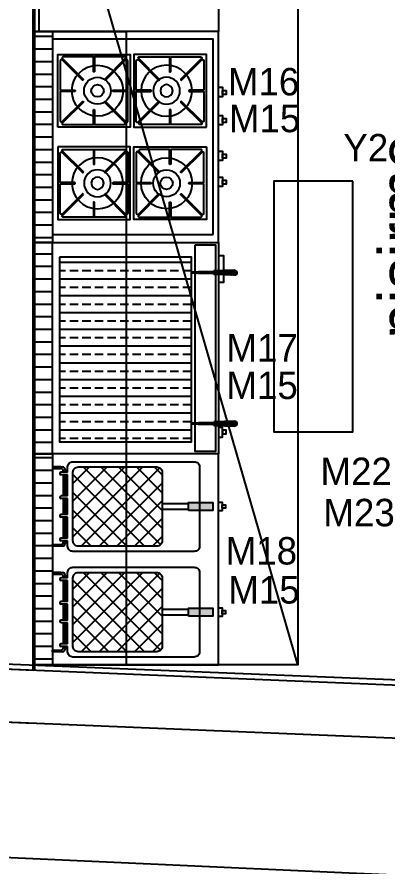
# Model space of a CAD drawing. Header units: millimetres. Extents: x 26282 to 30760, y 1404 to 4574.
# Drawn here: x 28474.6 to 28614.8, y 1892.1 to 2213.8 of the extents above; entities that cross this region are included whole.
import ezdxf

# ---------------------------------------------------------------- set-up
doc = ezdxf.new("R2010")
doc.units = ezdxf.units.MM
doc.header["$LTSCALE"] = 0.25
doc.header["$PDMODE"] = 3
for name, color, linetype, lineweight in [('AB-DUV', 4, 'Continuous', 50), ('BB-OLCUdis', 135, 'Continuous', 20), ('DUVAR', 22, 'Continuous', 50)]:
    doc.layers.add(name, color=color, linetype=linetype, lineweight=lineweight)
for name, color, linetype in [('Kıtc-002 Çizgi', 7, 'Continuous'), ('S2000-002 Çizgi', 7, 'Continuous'), ('SIVA (3RDF)', 181, 'Continuous')]:
    doc.layers.add(name, color=color, linetype=linetype)
doc.styles.add('DR-ölçü', font='GOTHIC.TTF', dxfattribs={"width": 0.8})
doc.styles.get("Standard").update_dxf_attribs({"font": 'arial.ttf'})
doc.styles.add('TAKSİM', font='GOTHIC.TTF', dxfattribs={"height": 20})
doc.dimstyles.get("Standard").update_dxf_attribs({"dimtxt": 0.18, "dimasz": 0.18, "dimexe": 0.18, "dimexo": 0.0625, "dimgap": 0.09, "dimtad": 0, "dimtih": 1, "dimtoh": 1, "dimdec": 4, "dimzin": 0, "dimdsep": 46, "dimtxsty": 'Standard', "dimcen": 0.09, "dimadec": 0, "dimazin": 0, "dimtfac": 1, "dimtdec": 4, "dimtofl": 0, "dimtmove": 0, "dimatfit": 3, "dimfxl": 1, "dimtolj": 1, "dimtzin": 0, "dimarcsym": 0})

# ---------------------------------------------------------------- blocks, each defined once
blk = doc.blocks.new('_Origin')
at = {"color": 0, "linetype": 'ByBlock', "lineweight": -2}
blk.add_line((0, 0), (-1, 0), dxfattribs=at)
blk.add_circle((0, 0), 0.5, dxfattribs=at)
blk = doc.blocks.new('*D186')
at = {"layer": 'BB-OLCUdis', "color": 0, "lineweight": -2, "transparency": 16777216}
for p, q in [((28278.17, 1910.07), (28277.68, 1899.09)), ((28283.9, 1903.81), (28712.68, 1884.57)), ((29168.87, 1864.1), (28740.09, 1883.34)), ((29175.13, 1869.83), (29174.64, 1858.84))]:
    blk.add_line(p, q, dxfattribs=at)
at = {"layer": 'Defpoints', "color": 0, "transparency": 16777216}
for p in [(28280.17, 1954.55), (29177.13, 1914.3), (29174.87, 1863.83)]:
    blk.add_point(p, dxfattribs=at)
at = {"layer": 'BB-OLCUdis', "color": 0, "lineweight": -2, "transparency": 16777216, "xscale": 6, "yscale": 6, "zscale": 6}
for p, rotation in [((28277.91, 1904.08), 177.4307565167868), ((29174.87, 1863.83), 357.4307565167867)]:
    blk.add_blockref('_Origin', p, dxfattribs=dict(at, rotation=rotation))
at = {"layer": 'BB-OLCUdis', "color": 0, "transparency": 16777216, "insert": (28726.39, 1883.96), "char_height": 12, "attachment_point": 5, "style": 'DR-ölçü'}
blk.add_mtext('\\A1;898', dxfattribs=at)
blk = doc.blocks.new('_Dot')
at = {"color": 0, "linetype": 'ByBlock', "lineweight": -2}
blk.add_line((-0.5, 0), (-1, 0), dxfattribs=at)
at = {"color": 0, "linetype": 'ByBlock', "const_width": 0.5}
blk.add_lwpolyline([(-0.25, 0, 1), (0.25, 0, 1)], format="xyb", close=True, dxfattribs=at)
blk = doc.blocks.new('A$C3E822EE1')
at = {"layer": 'S2000-002 Çizgi'}
h = blk.add_hatch(dxfattribs=at)
h.set_pattern_fill('ANSI32', color=256, angle=180, style=0)
h.set_pattern_definition([(315, (-4249.49996, 7833.96362), (-0.265165043, -0.265165043), []), (315, (-4249.3232, 7833.96362), (-0.265165043, -0.265165043), [])])
h.paths.add_polyline_path([(12.1, 69), (10.72, 69), (10.69, 70), (12.14, 70)])
h.paths.add_polyline_path([(12.07, 68.17), (11.76, 68.17), (11.76, 62.37), (11.68, 61), (11.15, 61), (11.07, 62.37), (11.07, 68.17), (10.75, 68.17), (10.72, 69), (12.1, 69)])
h.paths.add_polyline_path([(12.2, 72), (10.62, 72), (10.48, 76.14, -0.437405), (11.18, 76.9), (11.64, 76.9, -0.437405), (12.35, 76.14)])
h.paths.add_polyline_path([(12.14, 70), (10.69, 70), (10.62, 72), (12.2, 72)])
h.paths.add_polyline_path([(11.6, 59.71), (11.23, 59.71), (11.15, 61), (11.68, 61)])
h = blk.add_hatch(dxfattribs=at)
h.set_pattern_fill('ANSI32', color=256, angle=180, style=0)
h.set_pattern_definition([(225, (4329.50004, 7833.96362), (0.265165043, -0.265165043), []), (225, (4329.32326, 7833.96362), (0.265165043, -0.265165043), [])])
h.paths.add_polyline_path([(67.9, 69), (69.28, 69), (69.31, 70), (67.86, 70)])
h.paths.add_polyline_path([(67.93, 68.17), (68.24, 68.17), (68.24, 62.37), (68.32, 61), (68.85, 61), (68.93, 62.37), (68.93, 68.17), (69.25, 68.17), (69.28, 69), (67.9, 69)])
h.paths.add_polyline_path([(67.8, 72), (69.38, 72), (69.52, 76.14, 0.437405), (68.82, 76.9), (68.36, 76.9, 0.437405), (67.65, 76.14)])
h.paths.add_polyline_path([(67.86, 70), (69.31, 70), (69.38, 72), (67.8, 72)])
h.paths.add_polyline_path([(68.4, 59.71), (68.77, 59.71), (68.85, 61), (68.32, 61)])
h = blk.add_hatch(dxfattribs=at)
h.set_pattern_fill('ANSI33', color=256, angle=225, style=0)
h.set_pattern_definition([(270, (3371.733, 5045.6104), (6.35, -2e-15), []), (270, (3368.558, 5042.4354), (6.35, -2e-15), [3.175, -1.5875])])
h.paths.add_polyline_path([(74.47, 9.71), (74.47, 59.71), (4.47, 59.71), (4.47, 9.71)])
h = blk.add_hatch(dxfattribs=at)
h.set_pattern_fill('ANSI31', color=256, scale=1.5, angle=225, style=0)
h.set_pattern_definition([(270, (3371.7327, 5050.6104), (4.7625, -1e-15), [])])
h.paths.add_polyline_path([(0, 7), (0, 0), (80, 0), (80, 7)])
for p, q in [((10.48, 76.14), (10.75, 68.17)), ((10.75, 68.17), (10.48, 76.14)), ((11.64, 76.9), (11.18, 76.9)), ((11.18, 76.9), (11.64, 76.9)), ((12.35, 76.14), (12.07, 68.17)), ((67.65, 76.14), (67.93, 68.17)), ((68.36, 76.9), (68.82, 76.9)), ((68.82, 76.9), (68.36, 76.9)), ((69.52, 76.14), (69.25, 68.17)), ((69.25, 68.17), (69.52, 76.14)), ((10.75, 68.17), (11.07, 68.17)), ((11.07, 68.17), (10.75, 68.17)), ((11.07, 68.17), (11.07, 62.37)), ((11.76, 68.17), (11.76, 62.37)), ((12.07, 68.17), (11.76, 68.17)), ((67.93, 68.17), (68.24, 68.17)), ((68.24, 68.17), (68.24, 62.37)), ((68.93, 68.17), (68.93, 62.37)), ((69.25, 68.17), (68.93, 68.17)), ((68.93, 68.17), (69.25, 68.17)), ((11.07, 62.37), (11.23, 59.71)), ((11.76, 62.37), (11.6, 59.71)), ((68.24, 62.37), (68.4, 59.71)), ((68.93, 62.37), (68.77, 59.71)), ((11.23, 59.71), (11.6, 59.71)), ((11.6, 59.71), (11.23, 59.71)), ((68.77, 59.71), (68.4, 59.71)), ((68.4, 59.71), (68.77, 59.71))]:
    blk.add_line(p, q, dxfattribs=at)
for points in [[(9.94, 70), (6.3, 70), (6.3, 71.46), (9.94, 71.46)], [(8.98, 71.46), (7.52, 71.46), (7.52, 72.92), (8.98, 72.92)], [(75, 70), (65, 70), (65, 72), (75, 72)], [(80, 70), (0, 70), (0, 0), (80, 0)], [(79, 61), (1, 61), (1, 69), (79, 69)], [(74.47, 9.71), (4.47, 9.71), (4.47, 59.71), (74.47, 59.71)], [(80, 0), (0, 0), (0, 7), (80, 7)]]:
    blk.add_lwpolyline(points, close=True, dxfattribs=at)
for centre, start, end in [((11.18, 76.19), 90, 184.4992), ((11.18, 76.19), 90, 184.4992), ((11.64, 76.19), 355.5008, 90), ((68.36, 76.19), 90, 184.4992), ((68.82, 76.19), 355.5008, 90), ((68.82, 76.19), 355.5008, 90)]:
    blk.add_arc(centre, 0.706, start, end, dxfattribs=at)
blk = doc.blocks.new('A$C604B7618')
at = {"layer": 'Kıtc-002 Çizgi'}
blk.add_lwpolyline([(0, 30.57), (30.57, 30.57), (30.57, 0), (0, 0), (0, 30.57)], dxfattribs=at)
blk.add_lwpolyline([(15.55, 29.52), (15.55, 23.44, -0.414214), (15.34, 23.23), (15.23, 23.23, -0.414214), (15.02, 23.44), (15.02, 29.52), (2.68, 29.52, 0.668179), (2.31, 28.63), (10.81, 20.13, -0.810443), (10.38, 19.82), (1.59, 28.61, 0.668179), (1.05, 28.39), (1.05, 15.55), (7.13, 15.55, -0.414214), (7.34, 15.34), (7.34, 15.23, -0.414214), (7.13, 15.02), (1.05, 15.02), (1.05, 2.68, 0.668179), (1.94, 2.31), (10.43, 10.81, -0.810443), (10.75, 10.38), (1.96, 1.59, 0.668179), (2.18, 1.05), (15.02, 1.05), (15.02, 7.13, -0.414214), (15.23, 7.34), (15.34, 7.34, -0.414214), (15.55, 7.13), (15.55, 1.05), (27.88, 1.05, 0.668179), (28.26, 1.94), (19.76, 10.43, -0.810443), (20.19, 10.75), (28.98, 1.96, 0.668179), (29.52, 2.18), (29.52, 15.02), (23.44, 15.02, -0.414214), (23.23, 15.23), (23.23, 15.34, -0.414214), (23.44, 15.55), (29.52, 15.55), (29.52, 28.39, 0.668179), (28.98, 28.61), (20.19, 19.82, -0.810443), (19.76, 20.13), (28.26, 28.63, 0.668179), (27.88, 29.52)], format="xyb", close=True, dxfattribs=at)
for radius in [10.75, 5.66, 2.6]:
    blk.add_circle((15.28, 13.8), radius, dxfattribs=at)
blk = doc.blocks.new('A$C7A250C34')
at = {"layer": 'S2000-002 Çizgi'}
h = blk.add_hatch(dxfattribs=at)
h.set_pattern_fill('ANSI31', color=256, scale=1.5, angle=45, style=0)
h.set_pattern_definition([(90, (-2508.419, -6412.801), (-4.7625, 9e-16), [])])
h.paths.add_polyline_path([(0, 72.92), (0, 65.92), (80, 65.92), (80, 72.92)])
for points in [[(0, 2.92), (80, 2.92), (80, 72.92), (0, 72.92)], [(80, 65.92), (0, 65.92), (0, 72.92), (80, 72.92)], [(3, 4.92), (77, 4.92), (77, 65.92), (3, 65.92)], [(21.2, 2.92), (24.84, 2.92), (24.84, 1.46), (21.2, 1.46)], [(22.17, 1.46), (23.62, 1.46), (23.62, 0), (22.17, 0)], [(31.05, 2.92), (34.69, 2.92), (34.69, 1.46), (31.05, 1.46)], [(32.02, 1.46), (33.47, 1.46), (33.47, 0), (32.02, 0)], [(44.56, 2.92), (48.2, 2.92), (48.2, 1.46), (44.56, 1.46)], [(45.52, 1.46), (46.98, 1.46), (46.98, 0), (45.52, 0)], [(55.2, 2.92), (58.84, 2.92), (58.84, 1.46), (55.2, 1.46)], [(56.16, 1.46), (57.62, 1.46), (57.62, 0), (56.16, 0)]]:
    blk.add_lwpolyline(points, close=True, dxfattribs=at)
at = {"layer": 'S2000-002 Çizgi', "yscale": 0.8999999999996362}
for p, xscale, zscale in [((36.24, 36.4), -0.8999999999996362, 0.9), ((43.76, 36.4), 0.8999999999996362, 0.8999999999996362)]:
    blk.add_blockref('A$C604B7618', p, dxfattribs=dict(at, xscale=xscale, zscale=zscale))
at = {"layer": 'S2000-002 Çizgi', "yscale": 0.8999999999996362, "rotation": 180}
for p, xscale, zscale in [((36.24, 35.06), 0.8999999999996362, 0.8999999999996362), ((43.76, 35.06), -0.8999999999996362, 0.9)]:
    blk.add_blockref('A$C604B7618', p, dxfattribs=dict(at, xscale=xscale, zscale=zscale))
blk = doc.blocks.new('A$C063E11E5')
at = {"layer": 'S2000-002 Çizgi'}
h = blk.add_hatch(dxfattribs=at)
h.set_pattern_fill('ANSI31', color=256, scale=1.5, angle=45, style=0)
h.set_pattern_definition([(90, (-3458.603, -4993.7387), (-4.7625, 9e-16), [])])
h.paths.add_polyline_path([(0, 72.62), (0, 65.62), (80, 65.62), (80, 72.62)])
h = blk.add_hatch(color=256, dxfattribs=at)
h.paths.add_polyline_path([(35, 61.8), (35, 62.44), (35, 65.62), (34.36, 65.62), (34.36, 62.44, -0.414214), (33.36, 61.44), (33, 61.44), (33, 60.8), (34, 60.8, 0.414214)])
h.paths.add_polyline_path([(32, 61.44), (24, 61.44), (24, 60.8), (32, 60.8)])
h.paths.add_polyline_path([(23, 61.44), (17, 61.44), (17, 60.8), (23, 60.8)])
h.paths.add_polyline_path([(16, 61.44), (8, 61.44), (8, 60.8), (16, 60.8)])
h.paths.add_polyline_path([(5.64, 62.44), (5.64, 65.62), (5, 65.62), (5, 61.8, 0.414214), (6, 60.8), (6.64, 60.8), (7, 60.8), (7, 61.44), (6.64, 61.44, -0.414214)])
h = blk.add_hatch(color=256, dxfattribs=at)
h.paths.add_polyline_path([(75, 61.8), (75, 62.44), (75, 65.62), (74.36, 65.62), (74.36, 62.44, -0.414214), (73.36, 61.44), (73, 61.44), (73, 60.8), (74, 60.8, 0.414214)])
h.paths.add_polyline_path([(72, 61.44), (64, 61.44), (64, 60.8), (72, 60.8)])
h.paths.add_polyline_path([(63, 61.44), (57, 61.44), (57, 60.8), (63, 60.8)])
h.paths.add_polyline_path([(56, 61.44), (48, 61.44), (48, 60.8), (56, 60.8)])
h.paths.add_polyline_path([(45.64, 62.44), (45.64, 65.62), (45, 65.62), (45, 61.8, 0.414214), (46, 60.8), (46.64, 60.8), (47, 60.8), (47, 61.44), (46.64, 61.44, -0.414214)])
h = blk.add_hatch(dxfattribs=at)
h.set_pattern_fill('ANSI37', color=256, scale=1.5, style=0)
h.set_pattern_definition([(45, (-3527.4763, -4981.5224), (-3.367596, 3.367596), []), (135, (-3527.4763, -4981.5224), (-3.367596, -3.367596), [])])
h.paths.add_polyline_path([(35, 55.84, 0.414214), (33, 57.84), (7, 57.84, 0.414214), (5, 55.84), (5, 26.01, 0.414214), (7, 24.01), (33, 24.01, 0.414214), (35, 26.01)])
h = blk.add_hatch(dxfattribs=at)
h.set_pattern_fill('ANSI37', color=256, scale=1.5, style=0)
h.set_pattern_definition([(45, (-3487.4763, -4981.5224), (-3.367596, 3.367596), []), (135, (-3487.4763, -4981.5224), (-3.367596, -3.367596), [])])
h.paths.add_polyline_path([(75, 55.84, 0.414214), (73, 57.84), (47, 57.84, 0.414214), (45, 55.84), (45, 26.01, 0.414214), (47, 24.01), (73, 24.01, 0.414214), (75, 26.01)])
for points in [[(18.49, 14.01), (21.51, 14.01), (21.51, 4.84), (18.49, 4.84)], [(58.49, 14.01), (61.51, 14.01), (61.51, 4.84), (58.49, 4.84)]]:
    blk.add_hatch(color=256, dxfattribs=at).paths.add_polyline_path(points)
for p, q in [((5, 61.8), (5, 65.62)), ((5, 65.62), (5.64, 65.62)), ((5.64, 65.62), (5.64, 62.44)), ((34.36, 65.62), (34.36, 62.44)), ((35, 65.62), (34.36, 65.62)), ((35, 62.44), (35, 65.62)), ((45, 65.62), (45.64, 65.62)), ((45, 61.8), (45, 65.62)), ((45.64, 65.62), (45.64, 62.44)), ((75, 65.62), (74.36, 65.62)), ((74.36, 65.62), (74.36, 62.44)), ((75, 62.44), (75, 65.62)), ((6.64, 61.44), (7, 61.44)), ((7, 59.84), (7, 62.32)), ((8, 59.84), (8, 62.32)), ((8, 61.44), (16, 61.44)), ((16, 59.84), (16, 62.32)), ((17, 59.84), (17, 62.32)), ((17, 61.44), (23, 61.44)), ((23, 59.84), (23, 62.32)), ((24, 59.84), (24, 62.32)), ((24, 61.44), (32, 61.44)), ((32, 59.84), (32, 62.32)), ((33, 59.84), (33, 62.32)), ((33, 61.44), (33.36, 61.44)), ((35, 62.44), (35, 61.8)), ((46.64, 61.44), (47, 61.44)), ((47, 59.84), (47, 62.32)), ((48, 59.84), (48, 62.32)), ((48, 61.44), (56, 61.44)), ((56, 59.84), (56, 62.32)), ((57, 59.84), (57, 62.32)), ((57, 61.44), (63, 61.44)), ((63, 59.84), (63, 62.32)), ((64, 59.84), (64, 62.32)), ((64, 61.44), (72, 61.44)), ((72, 59.84), (72, 62.32)), ((73, 59.84), (73, 62.32)), ((73, 61.44), (73.36, 61.44)), ((75, 62.44), (75, 61.8)), ((6.64, 60.8), (6, 60.8)), ((7, 60.8), (6.64, 60.8)), ((16, 60.8), (8, 60.8)), ((23, 60.8), (17, 60.8)), ((32, 60.8), (24, 60.8)), ((34, 60.8), (33, 60.8)), ((46.64, 60.8), (46, 60.8)), ((47, 60.8), (46.64, 60.8)), ((56, 60.8), (48, 60.8)), ((63, 60.8), (57, 60.8)), ((72, 60.8), (64, 60.8)), ((74, 60.8), (73, 60.8))]:
    blk.add_line(p, q, dxfattribs=at)
for points in [[(0, 72.62), (80, 72.62), (80, 65.62), (0, 65.62)], [(0, 2.62), (80, 2.62), (80, 72.62), (0, 72.62)], [(19, 24.01), (19, 14.01), (21, 14.01), (21, 24.01)], [(59, 24.01), (59, 14.01), (61, 14.01), (61, 24.01)], [(18.49, 14.01), (21.51, 14.01), (21.51, 4.84), (18.49, 4.84)], [(58.49, 14.01), (61.51, 14.01), (61.51, 4.84), (58.49, 4.84)], [(18.36, 2.62), (21.64, 2.62), (21.64, 1.31), (18.36, 1.31)], [(19.34, 1.31), (20.66, 1.31), (20.66, 0), (19.34, 0)], [(58.36, 2.62), (61.64, 2.62), (61.64, 1.31), (58.36, 1.31)], [(59.34, 1.31), (60.66, 1.31), (60.66, 0), (59.34, 0)]]:
    blk.add_lwpolyline(points, close=True, dxfattribs=at)
for points in [[(29, 9.84), (5, 9.84, -0.414214), (3, 11.84), (3, 57.84, -0.414214), (5, 59.84), (7, 59.84)], [(33, 59.84), (35, 59.84, -0.414214), (37, 57.84), (37, 11.84, -0.414214), (35, 9.84), (29, 9.84)], [(69, 9.84), (45, 9.84, -0.414214), (43, 11.84), (43, 57.84, -0.414214), (45, 59.84), (47, 59.84)], [(73, 59.84), (75, 59.84, -0.414214), (77, 57.84), (77, 11.84, -0.414214), (75, 9.84), (69, 9.84)]]:
    blk.add_lwpolyline(points, format="xyb", dxfattribs=at)
for points in [[(8, 59.84), (16, 59.84)], [(17, 59.84), (23, 59.84)], [(24, 59.84), (32, 59.84)], [(48, 59.84), (56, 59.84)], [(57, 59.84), (63, 59.84)], [(64, 59.84), (72, 59.84)]]:
    blk.add_lwpolyline(points, dxfattribs=at)
for points in [[(7, 57.84), (33, 57.84, -0.414214), (35, 55.84), (35, 26.01, -0.414214), (33, 24.01), (7, 24.01, -0.414214), (5, 26.01), (5, 55.84, -0.414214)], [(47, 57.84), (73, 57.84, -0.414214), (75, 55.84), (75, 26.01, -0.414214), (73, 24.01), (47, 24.01, -0.414214), (45, 26.01), (45, 55.84, -0.414214)]]:
    blk.add_lwpolyline(points, format="xyb", close=True, dxfattribs=at)
for centre, radius, start, end in [((6, 61.8), 1, 180, 270), ((6.64, 62.44), 1, 180, 270), ((7.5, 62.32), 0.5, 0, 180), ((16.5, 62.32), 0.5, 0, 180), ((23.5, 62.32), 0.5, 0, 180), ((32.5, 62.32), 0.5, 0, 180), ((33.36, 62.44), 1, 270, 0), ((34, 61.8), 1, 270, 0), ((46, 61.8), 1, 180, 270), ((46.64, 62.44), 1, 180, 270), ((47.5, 62.32), 0.5, 0, 180), ((56.5, 62.32), 0.5, 0, 180), ((63.5, 62.32), 0.5, 0, 180), ((72.5, 62.32), 0.5, 0, 180), ((73.36, 62.44), 1, 270, 0), ((74, 61.8), 1, 270, 0)]:
    blk.add_arc(centre, radius, start, end, dxfattribs=at)

msp = doc.modelspace()

# ---------------------------------------------------------------- linework, layer by layer
at = {"ltscale": 0.25}
msp.add_line((28580.987, 1968.317, -5.126), (28480.987, 2314.124, -5.126), dxfattribs=at)
at = {"ltscale": 0.25, "elevation": -5.126}
for points in [[(28480.987, 2314.124), (28580.987, 2314.124), (28580.987, 1968.317), (28480.987, 1968.317)], [(28482.987, 2244.124), (28480.987, 2244.124), (28480.987, 2208.317), (28482.987, 2208.317)]]:
    msp.add_lwpolyline(points, close=True, dxfattribs=at)
at = {"ltscale": 0.25}
for points in [[(28550.987, 2208.317), (28480.987, 2208.317), (28480.987, 2244.124), (28550.987, 2244.124)], [(28480.987, 2208.317), (28515.987, 2208.317), (28515.987, 1968.317), (28480.987, 1968.317)]]:
    msp.add_lwpolyline(points, close=True, dxfattribs=at)
at = {"elevation": -10.253}
msp.add_lwpolyline([(28601.912, 2151.561), (28571.912, 2151.561), (28571.912, 2056.561), (28601.912, 2056.561)], close=True, dxfattribs=at)
at = {"layer": 'AB-DUV', "ltscale": 0.25}
msp.add_line((28480.987, 2230.221), (28480.987, 1966.315), dxfattribs=at)
at = {"layer": 'DUVAR', "lineweight": -2, "ltscale": 100}
for p, q in [((28280.169, 1974.529), (29172.774, 1938.018)), ((28280.169, 1974.529), (28480.987, 1966.315)), ((28278.581, 1954.546), (29171.631, 1918.054)), ((28278.581, 1954.546), (28480.987, 1946.275))]:
    msp.add_line(p, q, dxfattribs=at)
at = {"layer": 'SIVA (3RDF)', "ltscale": 0.25}
msp.add_line((28282.376, 1976.441), (29172.888, 1940.015), dxfattribs=at)

# ---------------------------------------------------------------- block references
at = {"layer": 'S2000-002 Çizgi', "rotation": 90}
for name, p in [('A$C7A250C34', (28553.903, 2128.317)), ('A$C063E11E5', (28553.611, 1968.317))]:
    msp.add_blockref(name, p, dxfattribs=at)
at = {"layer": 'S2000-002 Çizgi', "xscale": -1, "rotation": 270}
msp.add_blockref('A$C3E822EE1', (28480.987, 2048.316), dxfattribs=at)

# ---------------------------------------------------------------- texts
at = {"style": 'TAKSİM'}
for s, p in [('M16', (28554.51, 2184.07)), ('M15', (28554.897, 2170.144)), ('Y2', (28598.272, 2159.07)), ('M17', (28553.953, 2083.222)), ('M15', (28553.953, 2069.03)), ('M22', (28589.607, 2036.432)), ('M23', (28590.721, 2020.837)), ('M18', (28553.688, 2006.351)), ('M15', (28554.674, 1991.565))]:
    msp.add_text(s, height=10.4, dxfattribs=at).set_placement(p)
msp.add_text('pişirme', height=18, rotation=90, dxfattribs=at).set_placement((28629.711, 2091.882, -5.126))

# ---------------------------------------------------------------- dimensions: what is measured, and where the dimension line sits
at = {"layer": 'BB-OLCUdis'}
dim = msp.add_aligned_dim(p1=(28280.17, 1954.546), p2=(29177.13, 1914.298), distance=-50.516, dimstyle='Standard', override={"dimscale": 1, "dimtxt": 12, "dimasz": 6, "dimexe": 5, "dimexo": 8, "dimgap": 3, "dimdec": 0, "dimzin": 12, "dimtxsty": 'DR-ölçü', "dimblk": 'Origin', "dimsah": 0, "dimcen": 15, "dimdle": 12, "dimclrt": 0, "dimadec": 2, "dimazin": 2, "dimtm": 1e-09, "dimtdec": 0, "dimtofl": 1, "dimldrblk": 'Dot', "dimfxl": 6, "dimfxlon": 1, "dimtzin": 0}, dxfattribs=at)
dim.commit()
dim.dimension.update_dxf_attribs({"geometry": '*D186', "text_midpoint": (28726.386, 1883.956)})

doc.saveas('drawing.dxf')
